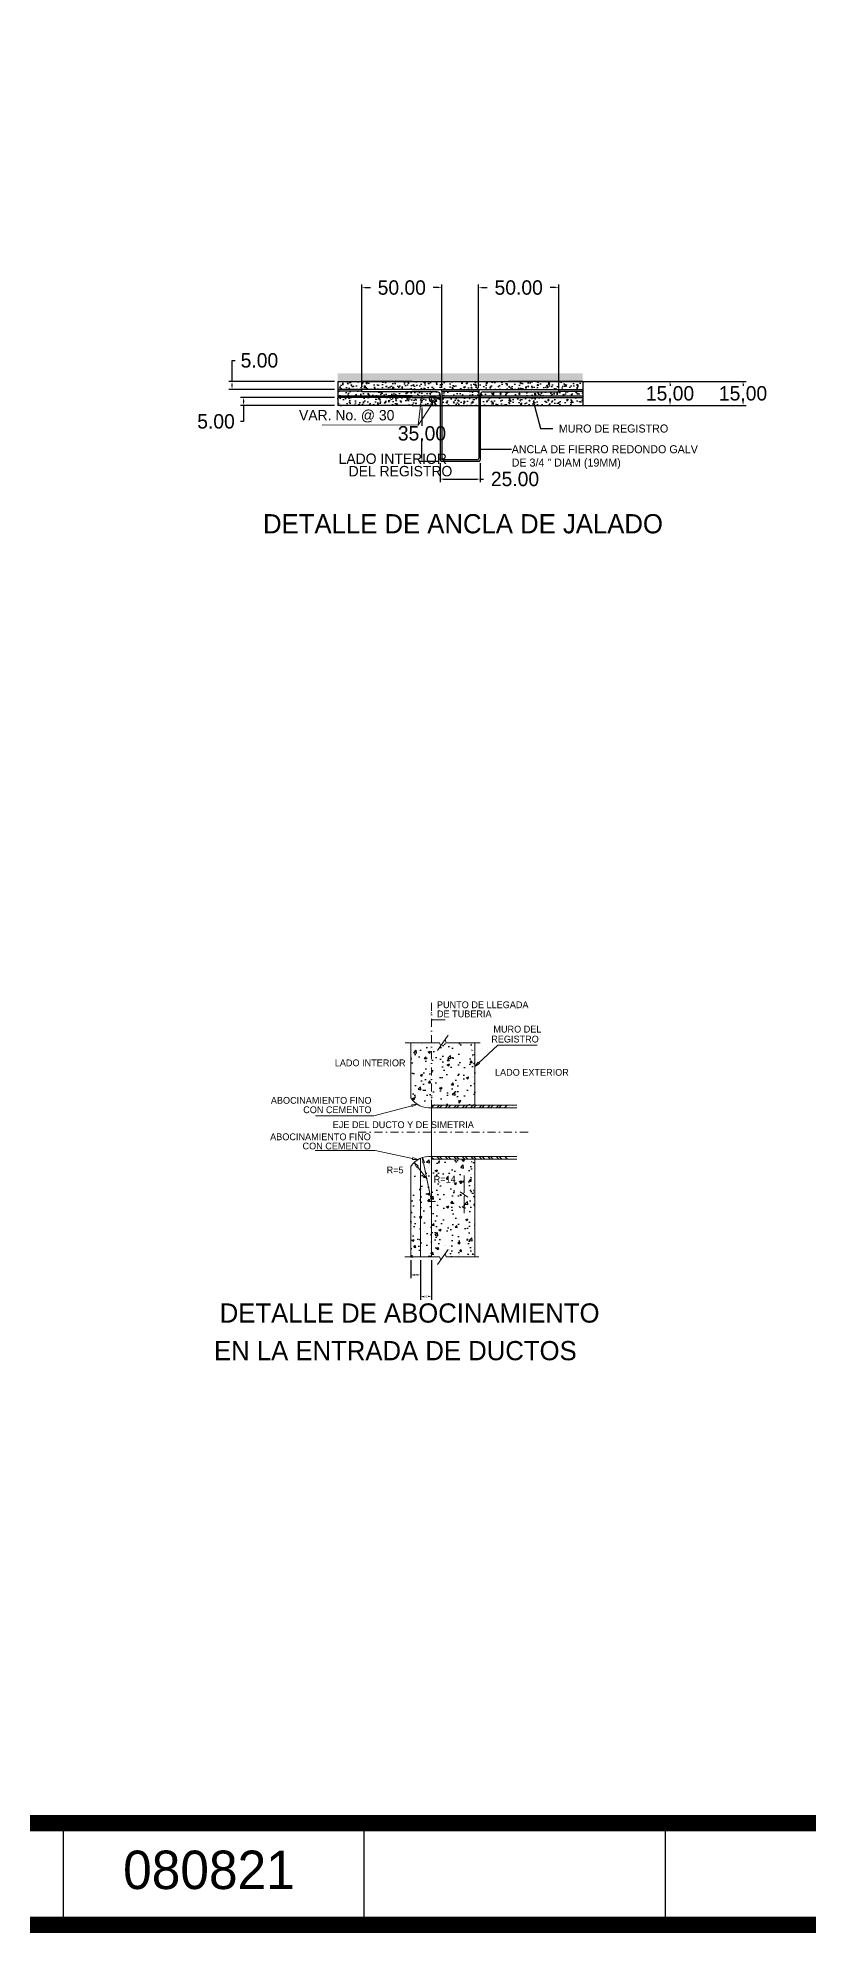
# Model space of a CAD drawing. Header units: centimetres. Extents: x 899 to 420531, y -5023 to 1299.
# Drawn here: x 16045 to 16526, y -2916 to -1732 of the extents above; entities that cross this region are included whole.
import ezdxf
from ezdxf.enums import TextEntityAlignment as Align

# ---------------------------------------------------------------- set-up
doc = ezdxf.new("R2010")
doc.units = ezdxf.units.CM
doc.header["$LTSCALE"] = 10
doc.header["$MEASUREMENT"] = 0
doc.linetypes.add('DASHDOT', pattern=[1, 0.5, -0.25, 0, -0.25])
doc.layers.get('0').update_dxf_attribs({"linetype": 'CONTINUOUS'})
doc.layers.get('DEFPOINTS').update_dxf_attribs({"color": 2, "linetype": 'CONTINUOUS'})
for name, color, linetype in [('CONCRETO', 7, 'CONTINUOUS'), ('COTAS', 250, 'CONTINUOUS'), ('Dimensiones', 7, 'CONTINUOUS'), ('EJES', 7, 'DASHDOT'), ('HATCH', 7, 'CONTINUOUS'), ('IND', 7, 'CONTINUOUS'), ('MARCO', 7, 'CONTINUOUS'), ('REGISTRO', 1, 'CONTINUOUS'), ('TEXTOS', 7, 'CONTINUOUS'), ('TUBO', 4, 'CONTINUOUS'), ('VARILLAS', 30, 'CONTINUOUS')]:
    doc.layers.add(name, color=color, linetype=linetype)
doc.styles.get("Standard").update_dxf_attribs({"font": ''})
doc.styles.get('Standard').set_extended_font_data('Zurich Ex BT')
doc.dimstyles.get("Standard").update_dxf_attribs({"dimtxt": 9, "dimasz": 2, "dimexe": 2, "dimexo": 2, "dimgap": 0.09, "dimtad": 0, "dimtih": 1, "dimtoh": 1, "dimzin": 0, "dimdsep": 46, "dimtxsty": 'Standard', "dimcen": 0.09, "dimadec": 0, "dimazin": 0, "dimtfac": 1, "dimtofl": 0, "dimtmove": 0, "dimatfit": 3, "dimfxl": 0, "dimtolj": 1, "dimtzin": 0, "dimarcsym": 0})

# ---------------------------------------------------------------- blocks, each defined once
blk = doc.blocks.new('_ClosedBlank')
at = {"color": 0, "linetype": 'ByBlock', "lineweight": -2}
for p, q in [((-1, 0.17), (0, 0)), ((-1, 0.17), (-1, -0.17)), ((0, 0), (-1, -0.17))]:
    blk.add_line(p, q, dxfattribs=at)
blk = doc.blocks.new('*D57')
at = {"layer": 'DEFPOINTS', "color": 0}
for p in [(16354, -1946.6), (16354, -1961.6), (16440, -1961.6)]:
    blk.add_point(p, dxfattribs=at)
at = {"layer": 'Dimensiones', "color": 0, "lineweight": -2}
for p, q in [((16356, -1946.6), (16442, -1946.6)), ((16440, -1948.6), (16440, -1949.4)), ((16356, -1961.6), (16442, -1961.6)), ((16440, -1959.6), (16440, -1958.8))]:
    blk.add_line(p, q, dxfattribs=at)
at = {"layer": 'Dimensiones', "color": 0}
for points in [[(16439.7, -1948.6), (16440.4, -1948.6), (16440, -1946.6)], [(16439.7, -1959.6), (16440.4, -1959.6), (16440, -1961.6)]]:
    blk.add_solid(points, dxfattribs=at)
at = {"layer": 'Dimensiones', "color": 0, "insert": (16440, -1954.1), "char_height": 9, "attachment_point": 5}
blk.add_mtext('\\A1;15.00', dxfattribs=at)
blk = doc.blocks.new('*D58')
at = {"layer": 'DEFPOINTS', "color": 0}
for p in [(16354, -1946.6), (16354, -1961.6), (16485.6, -1961.6)]:
    blk.add_point(p, dxfattribs=at)
at = {"layer": 'Dimensiones', "color": 0, "lineweight": -2}
for p, q in [((16356, -1946.6), (16487.6, -1946.6)), ((16485.6, -1948.6), (16485.6, -1949.4)), ((16356, -1961.6), (16487.6, -1961.6)), ((16485.6, -1959.6), (16485.6, -1958.8))]:
    blk.add_line(p, q, dxfattribs=at)
at = {"layer": 'Dimensiones', "color": 0}
for points in [[(16485.3, -1948.6), (16486, -1948.6), (16485.6, -1946.6)], [(16485.3, -1959.6), (16486, -1959.6), (16485.6, -1961.6)]]:
    blk.add_solid(points, dxfattribs=at)
at = {"layer": 'Dimensiones', "color": 0, "insert": (16485.6, -1954.1), "char_height": 9, "attachment_point": 5}
blk.add_mtext('\\A1;15.00', dxfattribs=at)
blk = doc.blocks.new('*D59')
at = {"layer": 'DEFPOINTS', "color": 0}
for p in [(16166.5, -1946.6), (16232.5, -1946.6), (16232.5, -1951.6)]:
    blk.add_point(p, dxfattribs=at)
at = {"layer": 'Dimensiones', "color": 0, "lineweight": -2}
for p, q in [((16166.5, -1946.6), (16166.5, -1933.5)), ((16166.5, -1933.5), (16168.5, -1933.5)), ((16230.5, -1946.6), (16164.5, -1946.6)), ((16230.5, -1951.6), (16164.5, -1951.6)), ((16166.5, -1949.6), (16166.5, -1948.6))]:
    blk.add_line(p, q, dxfattribs=at)
at = {"layer": 'Dimensiones', "color": 0}
for points in [[(16166.2, -1948.6), (16166.8, -1948.6), (16166.5, -1946.6)], [(16166.2, -1949.6), (16166.8, -1949.6), (16166.5, -1951.6)]]:
    blk.add_solid(points, dxfattribs=at)
at = {"layer": 'Dimensiones', "color": 0, "insert": (16183.6, -1933.5), "char_height": 9, "attachment_point": 5}
blk.add_mtext('\\A1;5.00', dxfattribs=at)
blk = doc.blocks.new('*D60')
at = {"layer": 'DEFPOINTS', "color": 0}
for p in [(16173.7, -1961.6), (16232.5, -1956.6), (16232.5, -1961.6)]:
    blk.add_point(p, dxfattribs=at)
at = {"layer": 'Dimensiones', "color": 0, "lineweight": -2}
for p, q in [((16230.5, -1956.6), (16171.7, -1956.6)), ((16230.5, -1961.6), (16171.7, -1961.6)), ((16173.7, -1958.6), (16173.7, -1959.6)), ((16173.7, -1961.6), (16173.7, -1971.6)), ((16173.7, -1971.6), (16171.7, -1971.6))]:
    blk.add_line(p, q, dxfattribs=at)
at = {"layer": 'Dimensiones', "color": 0}
for points in [[(16173.3, -1958.6), (16174, -1958.6), (16173.7, -1956.6)], [(16173.3, -1959.6), (16174, -1959.6), (16173.7, -1961.6)]]:
    blk.add_solid(points, dxfattribs=at)
at = {"layer": 'Dimensiones', "color": 0, "insert": (16156.5, -1971.6), "char_height": 9, "attachment_point": 5}
blk.add_mtext('\\A1;5.00', dxfattribs=at)
blk = doc.blocks.new('*D61')
at = {"layer": 'DEFPOINTS', "color": 0}
for p in [(16247.5, -1888), (16247.5, -1951.6), (16297.5, -1952.6)]:
    blk.add_point(p, dxfattribs=at)
at = {"layer": 'Dimensiones', "color": 0, "lineweight": -2}
for p, q in [((16247.5, -1949.6), (16247.5, -1886)), ((16249.5, -1888), (16252.9, -1888)), ((16295.5, -1888), (16292.2, -1888)), ((16297.5, -1950.6), (16297.5, -1886))]:
    blk.add_line(p, q, dxfattribs=at)
at = {"layer": 'Dimensiones', "color": 0}
for points in [[(16249.5, -1887.7), (16249.5, -1888.4), (16247.5, -1888)], [(16295.5, -1887.7), (16295.5, -1888.4), (16297.5, -1888)]]:
    blk.add_solid(points, dxfattribs=at)
at = {"layer": 'Dimensiones', "color": 0, "insert": (16272.5, -1888), "char_height": 9, "attachment_point": 5}
blk.add_mtext('\\A1;50.00', dxfattribs=at)
blk = doc.blocks.new('*D62')
at = {"layer": 'DEFPOINTS', "color": 0}
for p in [(16320.5, -1888), (16320.5, -1952.6), (16370.5, -1953.1)]:
    blk.add_point(p, dxfattribs=at)
at = {"layer": 'Dimensiones', "color": 0, "lineweight": -2}
for p, q in [((16320.5, -1950.6), (16320.5, -1886)), ((16322.5, -1888), (16325.9, -1888)), ((16368.5, -1888), (16365.2, -1888)), ((16370.5, -1951.1), (16370.5, -1886))]:
    blk.add_line(p, q, dxfattribs=at)
at = {"layer": 'Dimensiones', "color": 0}
for points in [[(16322.5, -1887.7), (16322.5, -1888.4), (16320.5, -1888)], [(16368.5, -1887.7), (16368.5, -1888.4), (16370.5, -1888)]]:
    blk.add_solid(points, dxfattribs=at)
at = {"layer": 'Dimensiones', "color": 0, "insert": (16345.5, -1888), "char_height": 9, "attachment_point": 5}
blk.add_mtext('\\A1;50.00', dxfattribs=at)
blk = doc.blocks.new('*D63')
at = {"layer": 'DEFPOINTS', "color": 0}
for p in [(16296.5, -1995.6), (16321.5, -1995.6), (16321.5, -2007.6)]:
    blk.add_point(p, dxfattribs=at)
at = {"layer": 'Dimensiones', "color": 0, "lineweight": -2}
for p, q in [((16296.5, -1997.6), (16296.5, -2009.6)), ((16321.5, -1997.6), (16321.5, -2009.6)), ((16298.5, -2007.6), (16319.5, -2007.6)), ((16321.5, -2007.6), (16323.5, -2007.6))]:
    blk.add_line(p, q, dxfattribs=at)
at = {"layer": 'Dimensiones', "color": 0}
for points in [[(16298.5, -2007.3), (16298.5, -2008), (16296.5, -2007.6)], [(16319.5, -2007.3), (16319.5, -2008), (16321.5, -2007.6)]]:
    blk.add_solid(points, dxfattribs=at)
at = {"layer": 'Dimensiones', "color": 0, "insert": (16343.2, -2007.6), "char_height": 9, "attachment_point": 5}
blk.add_mtext('\\A1;25.00', dxfattribs=at)
blk = doc.blocks.new('*D64')
at = {"layer": 'DEFPOINTS', "color": 0}
for p in [(16296.5, -1961.6), (16285.1, -1996.6), (16297.5, -1996.6)]:
    blk.add_point(p, dxfattribs=at)
at = {"layer": 'Dimensiones', "color": 0, "lineweight": -2}
for p, q in [((16294.5, -1961.6), (16283.1, -1961.6)), ((16285.1, -1963.6), (16285.1, -1974.4)), ((16285.1, -1994.6), (16285.1, -1983.8)), ((16295.5, -1996.6), (16283.1, -1996.6))]:
    blk.add_line(p, q, dxfattribs=at)
at = {"layer": 'Dimensiones', "color": 0}
for points in [[(16284.8, -1963.6), (16285.4, -1963.6), (16285.1, -1961.6)], [(16284.8, -1994.6), (16285.4, -1994.6), (16285.1, -1996.6)]]:
    blk.add_solid(points, dxfattribs=at)
at = {"layer": 'Dimensiones', "color": 0, "insert": (16285.1, -1979.1), "char_height": 9, "attachment_point": 5}
blk.add_mtext('\\A1;35.00', dxfattribs=at)
blk = doc.blocks.new('*D97')
at = {"layer": 'DEFPOINTS', "color": 0}
for p in [(16278.1, -2493.6), (16284.1, -2493.6), (16284.1, -2504.8)]:
    blk.add_point(p, dxfattribs=at)
at = {"layer": 'Dimensiones', "color": 0, "lineweight": -2}
for p, q in [((16278.1, -2495.6), (16278.1, -2506.8)), ((16284.1, -2495.6), (16284.1, -2506.8)), ((16280.1, -2504.8), (16280.6, -2504.8)), ((16282.1, -2504.8), (16281.6, -2504.8))]:
    blk.add_line(p, q, dxfattribs=at)
at = {"layer": 'Dimensiones', "color": 0}
for points in [[(16280.1, -2504.5), (16280.1, -2505.2), (16278.1, -2504.8)], [(16282.1, -2504.5), (16282.1, -2505.2), (16284.1, -2504.8)]]:
    blk.add_solid(points, dxfattribs=at)
at = {"layer": 'Dimensiones', "color": 0, "insert": (16281.1, -2504.8), "char_height": 1, "attachment_point": 5}
blk.add_mtext('\\A1;3', dxfattribs=at)
blk = doc.blocks.new('*D98')
at = {"layer": 'DEFPOINTS', "color": 0}
for p in [(16284.1, -2493.6), (16291.1, -2493.6), (16284.1, -2518.3)]:
    blk.add_point(p, dxfattribs=at)
at = {"layer": 'Dimensiones', "color": 0, "lineweight": -2}
for p, q in [((16284.1, -2495.6), (16284.1, -2520.3)), ((16291.1, -2495.6), (16291.1, -2520.3)), ((16286.1, -2518.3), (16286.4, -2518.3)), ((16289.1, -2518.3), (16288.9, -2518.3))]:
    blk.add_line(p, q, dxfattribs=at)
at = {"layer": 'Dimensiones', "color": 0}
for points in [[(16286.1, -2517.9), (16286.1, -2518.6), (16284.1, -2518.3)], [(16289.1, -2517.9), (16289.1, -2518.6), (16291.1, -2518.3)]]:
    blk.add_solid(points, dxfattribs=at)
at = {"layer": 'Dimensiones', "color": 0, "insert": (16287.6, -2518.3), "char_height": 1, "attachment_point": 5}
blk.add_mtext('\\A1;3.5', dxfattribs=at)
blk = doc.blocks.new('Marco-Reg')
at = {"layer": 'MARCO', "linetype": 'Continuous'}
for p, q in [((16061, -2847.4), (16061, -2910.9)), ((16248.9, -2847.4), (16248.9, -2910.9)), ((16436.9, -2847.4), (16436.9, -2910.9))]:
    blk.add_line(p, q, dxfattribs=at)
at = {"layer": 'MARCO', "linetype": 'Continuous', "const_width": 10.2}
blk.add_lwpolyline([(19056, -2910.9), (19056, -368.5), (15126.9, -368.5), (15126.9, -2910.9)], close=True, dxfattribs=at)
blk.add_lwpolyline([(18135, -2847.4), (15126.9, -2847.4)], dxfattribs=at)

msp = doc.modelspace()

# ---------------------------------------------------------------- hatches: boundary and pattern name
at = {"layer": 'CONCRETO'}
h = msp.add_hatch(dxfattribs=at)
h.set_pattern_fill('EARTH', color=256, scale=5, angle=45, style=0)
h.set_pattern_definition([(45, (10401.6573, -667.6755), (1e-16, 1.76776695), [1.25, -1.25]), (45, (10401.3258, -667.344), (1e-16, 1.76776695), [1.25, -1.25]), (45, (10400.9943, -667.0125), (1e-16, 1.76776695), [1.25, -1.25]), (135, (10400.9943, -666.7916), (-1.76776695, 2e-16), [1.25, -1.25]), (135, (10401.3258, -666.4601), (-1.76776695, 2e-16), [1.25, -1.25]), (135, (10401.6573, -666.1287), (-1.76776695, 2e-16), [1.25, -1.25])])
h.paths.add_polyline_path([(16385.542, -1941.605), (16339.042, -1941.605), (16321.542, -1941.605), (16296.542, -1941.605), (16279.042, -1941.605), (16232.542, -1941.605), (16232.542, -1946.605), (16279.042, -1946.605), (16296.542, -1946.605), (16321.542, -1946.605), (16339.042, -1946.605), (16385.542, -1946.605)])
h = msp.add_hatch(dxfattribs=at)
h.set_pattern_fill('AR-CONC', color=256, scale=2, style=0)
h.set_pattern_definition([(50, (10104.45, -3516.174), (14.345204, -1.255043), [1.5, -16.5]), (355, (10104.45, -3516.174), (-2.775027, 15.043843), [1.2, -13.2]), (100.4514, (10105.646, -3516.279), (11.570188, 13.78879), [1.274804, -14.022842]), (46.1842, (10104.45, -3512.174), (21.34482, -3.31038), [2.25, -24.75]), (96.6356, (10106.229, -3512.45), (18.693254, 19.48236), [1.912206, -21.03426]), (351.1842, (10104.45, -3512.174), (18.69324, 19.48237), [1.8, -19.8]), (21, (10106.45, -3513.174), (11.93814, -8.052378), [1.5, -16.5]), (326, (10106.45, -3513.174), (4.866307, 14.503), [1.2, -13.2]), (71.4514, (10107.445, -3513.845), (16.804453, 6.45061), [1.274804, -14.022842]), (37.5, (10104.45, -3516.174), (0.243197, 6.657877), [0, -13.04, 0, -13.4, 0, -13.25]), (7.5, (10104.45, -3516.174), (5.261391, 7.888234), [0, -7.64, 0, -12.74, 0, -5.05]), (327.5, (10099.99, -3516.174), (10.6764487, -0.4510974), [0, -5, 0, -15.6, 0, -20.7]), (317.5, (10097.99, -3516.174), (11.663723, 2.0021), [0, -6.5, 0, -10.36, 0, -14.7])])
h.paths.add_polyline_path([(16318.14, -2432.493), (16291.14, -2432.493), (16291.14, -2493.609), (16296.089, -2493.609), (16296.83, -2495.443), (16299.611, -2491.551), (16300.32, -2493.609), (16318.14, -2493.609), (16318.14, -2473.996), (16317.778, -2473.752), (16318.14, -2473.613)])
h.paths.add_polyline_path([(16309.865, -2445.986), (16309.984, -2447.007), (16309.028, -2446.859)], flags=0)
h.paths.add_polyline_path([(16315.313, -2444.269), (16315.955, -2444.325), (16315.831, -2443.651)], flags=16)
h.paths.add_polyline_path([(16317.069, -2491.45), (16317.193, -2492.124), (16316.551, -2492.067)], flags=16)
h.paths.add_polyline_path([(16291.14, -2458.885), (16288.265, -2444.946), (16284.14, -2439.655), (16284.14, -2493.609), (16291.14, -2493.609), (16291.14, -2484.438), (16290.705, -2484.144), (16291.14, -2483.977), (16291.14, -2480.142), (16290.375, -2480.023), (16291.14, -2479.226)])
h.paths.add_polyline_path([(16278.14, -2488.569), (16278.55, -2488.08), (16278.675, -2488.754), (16278.14, -2488.707), (16278.14, -2493.609), (16279.487, -2493.609), (16284.14, -2493.609), (16284.14, -2439.655), (16282.296, -2437.289), (16281.849, -2437.638), (16280.205, -2434.607, 0.06111776), (16278.14, -2437.167), (16278.14, -2465.326), (16278.325, -2465.133), (16278.444, -2466.154), (16278.14, -2466.107)])
h.paths.add_polyline_path([(16280.205, -2434.607), (16282.743, -2436.941), (16282.296, -2437.289), (16284.14, -2439.655), (16284.14, -2431.953, 0.08856748)])
h.paths.add_polyline_path([(16291.14, -2432.493), (16291.14, -2430.885, 0.10650143), (16285.48, -2431.443), (16286.722, -2434.659), (16286.167, -2434.774), (16291.14, -2458.885)])
h.paths.add_polyline_path([(16291.14, -2359.778), (16278.14, -2359.778), (16278.14, -2369.257), (16278.396, -2368.99), (16278.515, -2370.011), (16278.14, -2369.953), (16278.14, -2394.122, 0.28974351), (16291.14, -2400.405), (16291.14, -2394.463), (16290.964, -2394.448), (16291.14, -2394.237)])
h.paths.add_polyline_path([(16291.14, -2398.796), (16318.14, -2398.796), (16318.14, -2359.778), (16300.32, -2359.778), (16299.611, -2357.72), (16296.83, -2361.612), (16296.089, -2359.778), (16291.14, -2359.778)])
h.paths.add_polyline_path([(16317.826, -2372.29), (16317.95, -2372.963), (16317.308, -2372.907)], flags=16)
h.paths.add_polyline_path([(16291.369, -2448.207), (16311.621, -2448.207), (16311.621, -2441.831), (16291.369, -2441.831)], flags=24)
at = {"layer": 'TEXTOS'}
h = msp.add_hatch(dxfattribs=at)
h.set_pattern_fill('AR-CONC', color=256, angle=45, style=0)
h.set_pattern_definition([(95, (10401.657, -667.6755), (5.51552, 4.628071), [0.75, -8.25]), (40, (10401.657, -667.6755), (-6.299922, 4.3376815), [0.6, -6.6]), (145.4514, (10402.117, -667.29), (-0.784395, 8.965753), [0.637402, -7.011421]), (91.1842, (10400.243, -666.261), (8.71693, 6.376138), [1.125, -12.375]), (141.6356, (10400.969, -665.73), (-0.27899, 13.497117), [0.956103, -10.51713]), (36.1842, (10400.243, -666.261), (-0.279, 13.497117), [0.9, -9.9]), (66, (10401.3037, -665.9077), (7.067716, 1.373825), [0.75, -8.25]), (11, (10401.304, -665.908), (-3.407086, 6.848084), [0.6, -6.6]), (116.4514, (10401.893, -665.793), (3.660636, 8.221906), [0.637402, -7.011421]), (82.5, (10401.6573, -667.6755), (-2.2679319, 2.4398982), [0, -6.52, 0, -6.7, 0, -6.625]), (52.5, (10401.6573, -667.6755), (-0.9287294, 4.6490945), [0, -3.82, 0, -6.37, 0, -2.525]), (12.5, (10400.0804, -669.2523), (3.9341817, 3.6152076), [0, -2.5, 0, -7.8, 0, -10.35]), (2.5, (10399.3733, -669.9594), (3.4159, 4.831598), [0, -3.25, 0, -5.18, 0, -7.35])])
h.paths.add_polyline_path([(16385.542, -1946.605), (16339.042, -1946.605), (16321.542, -1946.605), (16296.542, -1946.605), (16279.042, -1946.605), (16232.542, -1946.605), (16232.542, -1951.605), (16279.042, -1951.605), (16296.542, -1951.605), (16321.542, -1951.605), (16339.042, -1951.605), (16370.542, -1951.605), (16385.542, -1951.605)])
h.paths.add_polyline_path([(16294.542, -1953.105), (16247.542, -1953.105), (16247.542, -1952.605), (16232.542, -1952.605), (16232.542, -1955.605), (16279.042, -1955.605), (16296.542, -1955.605), (16296.542, -1955.105, 0.41421356)])
h.paths.add_polyline_path([(16320.542, -1952.605), (16297.542, -1952.605), (16297.542, -1955.605), (16320.542, -1955.605)])
h.paths.add_polyline_path([(16385.542, -1952.605), (16370.542, -1952.605), (16370.542, -1953.105), (16323.542, -1953.105, 0.41421356), (16321.542, -1955.105), (16321.542, -1955.605), (16339.042, -1955.605), (16385.542, -1955.605)])
h.paths.add_polyline_path([(16284.544, -1958.395), (16284.075, -1958.258), (16284.872, -1956.605), (16279.042, -1956.605), (16266.993, -1956.605, -0.05802881), (16267.02, -1956.841, -1), (16264.965, -1956.841, -0.05802881), (16264.993, -1956.605), (16232.542, -1956.605), (16232.542, -1961.605), (16279.042, -1961.605), (16284.185, -1961.605)])
h.paths.add_polyline_path([(16291.698, -1958.743, -0.3693567), (16290.83, -1957.727, -1), (16292.885, -1957.727, -0.39866221), (16291.912, -1958.754), (16291.636, -1961.073), (16291.171, -1960.937), (16290.744, -1961.605), (16296.542, -1961.605), (16296.542, -1956.605), (16285.234, -1956.605), (16285.005, -1958.529), (16284.544, -1958.395), (16284.185, -1961.605), (16290.744, -1961.605), (16291.171, -1960.937), (16290.706, -1960.802)])
h.paths.add_polyline_path([(16320.542, -1956.605), (16297.542, -1956.605), (16297.542, -1961.605), (16320.542, -1961.605)])
h.paths.add_polyline_path([(16385.542, -1956.605), (16339.042, -1956.605), (16321.542, -1956.605), (16321.542, -1961.605), (16339.042, -1961.605), (16385.542, -1961.605)])
edge = h.paths.add_edge_path()
edge.add_line((16232.542, -1941.605), (16232.542, -1961.605))
at = {"layer": 'VARILLAS'}
h = msp.add_hatch(dxfattribs=at)
h.set_pattern_fill('AR-CONC', color=256, scale=60, style=0)
h.set_pattern_definition([(50, (10104.45, -3516.17), (430.356, -37.651), [45, -495]), (355, (10104.45, -3516.17), (-83.25, 451.315), [36, -396]), (100.4514, (10140.3, -3519.3), (347.106, 413.664), [38.244, -420.685]), (46.184, (10104.45, -3396.2), (640.345, -99.31), [67.5, -742.5]), (96.636, (10157.8, -3404.45), (560.8, 584.47), [57.366, -631.03]), (351.184, (10104.45, -3396.2), (560.8, 584.47), [54, -594]), (21, (10164.45, -3426.17), (358.144, -241.571), [45, -495]), (326, (10164.45, -3426.17), (145.99, 435.09), [36, -396]), (71.4514, (10194.3, -3446.3), (504.134, 193.518), [38.244, -420.685]), (37.5, (10104.45, -3516.17), (7.296, 199.7363), [0, -391.2, 0, -402, 0, -397.5]), (7.5, (10104.45, -3516.17), (157.842, 236.647), [0, -229.2, 0, -382.2, 0, -151.5]), (327.5, (9970.65, -3516.17), (320.2935, -13.533), [0, -150, 0, -468, 0, -621]), (317.5, (9910.65, -3516.17), (349.912, 60.063), [0, -195, 0, -310.8, 0, -441])])
edge = h.paths.add_edge_path()
edge.add_line((16278.14, -2493.609), (16278.14, -2437.167))
edge.add_line((16290.705, -2484.144), (16291.14, -2484.438))
edge.add_line((16291.14, -2484.438), (16291.239, -2484.504))
edge.add_line((16278.14, -2475.669), (16278.417, -2475.856))
edge.add_line((16290.705, -2484.144), (16291.14, -2483.977))
edge.add_line((16290.375, -2480.023), (16291.14, -2480.142))
edge.add_line((16290.375, -2480.023), (16291.14, -2479.226))
edge.add_line((16291.14, -2479.226), (16291.212, -2479.152))
edge.add_line((16318.14, -2493.609), (16318.14, -2432.493))
edge.add_line((16291.14, -2493.609), (16291.14, -2432.493))
edge.add_line((16284.14, -2493.609), (16284.14, -2431.953))
edge.add_line((16300.32, -2493.609), (16320.634, -2493.609))
edge.add_line((16294.756, -2498.346), (16301.525, -2488.872))
edge.add_line((16274.5, -2493.609), (16296.089, -2493.609))
edge.add_line((16296.089, -2493.609), (16296.83, -2495.443))
edge.add_line((16299.611, -2491.551), (16300.32, -2493.609))
edge.add_arc((16289.606, -2444.301), 13.504, 83.477007, 148.111417)
edge.add_line((16296.142, -2432.841), (16296.475, -2432.493))
edge.add_line((16344.446, -2432.493), (16291.14, -2432.493))
edge.add_line((16291.14, -2432.493), (16291.14, -2430.885))
edge.add_line((16278.14, -2359.778), (16278.14, -2394.122))
edge.add_arc((16289.606, -2386.988), 13.504, 211.888583, 276.522993)
edge.add_line((16318.14, -2398.796), (16318.14, -2359.778))
edge.add_line((16300.32, -2359.778), (16321.409, -2359.778))
edge.add_line((16294.756, -2364.515), (16301.525, -2355.041))
edge.add_line((16299.611, -2357.72), (16300.32, -2359.778))
edge.add_line((16296.089, -2359.778), (16296.83, -2361.612))
edge.add_line((16274.634, -2359.778), (16296.089, -2359.778))
edge.add_line((16344.446, -2398.796), (16291.14, -2398.796))
edge.add_line((16291.14, -2400.405), (16291.14, -2333.916))

# ---------------------------------------------------------------- linework, layer by layer
at = {"layer": 'COTAS', "lineweight": 5}
for points in [[(16284.546, -1958.382), (16282.797, -1974.017), (16222.87, -1973.826)], [(16291.171, -1960.937), (16282.797, -1974.017)]]:
    msp.add_lwpolyline(points, dxfattribs=at)
at = {"layer": 'DEFPOINTS', "lineweight": 5}
for p in [(16278.14, -2490.817), (16278.14, -2493.609), (16284.14, -2490.817), (16284.14, -2492.401), (16291.14, -2492.401), (16291.14, -2492.401), (16318.14, -2493.609)]:
    msp.add_point(p, dxfattribs=at)
at = {"layer": 'EJES', "lineweight": 5}
for p, q in [((16291.14, -2400.405), (16291.14, -2333.916)), ((16245.323, -2415.645), (16353.341, -2415.645))]:
    msp.add_line(p, q, dxfattribs=at)
at = {"layer": 'HATCH', "lineweight": 5}
for p, q in [((16278.161, -2364.392), (16278.161, -2364.392)), ((16279.642, -2364.802), (16279.642, -2364.802)), ((16279.773, -2361.227), (16279.773, -2361.227)), ((16280.679, -2361.383), (16280.679, -2361.383)), ((16284.746, -2360.847), (16284.746, -2360.847)), ((16285.287, -2360.47), (16285.287, -2360.47)), ((16290.451, -2366.934), (16290.451, -2366.934)), ((16290.582, -2363.358), (16290.582, -2363.358)), ((16290.688, -2362.241), (16290.688, -2362.241)), ((16290.712, -2359.783), (16290.712, -2359.783)), ((16291.393, -2363.837), (16291.393, -2363.837)), ((16291.529, -2359.954), (16291.529, -2359.954)), ((16294.226, -2363.562), (16294.226, -2363.562)), ((16295.46, -2363.301), (16295.46, -2363.301)), ((16296.16, -2362.553), (16296.16, -2362.553)), ((16296.952, -2361.166), (16296.952, -2361.166)), ((16299.061, -2361.178), (16299.897, -2360.306)), ((16303.216, -2360.091), (16303.216, -2360.091)), ((16304.361, -2359.787), (16304.361, -2359.787)), ((16310.095, -2360.029), (16310.095, -2360.029)), ((16312.678, -2360.304), (16312.678, -2360.304)), ((16315.783, -2360.626), (16315.783, -2360.626)), ((16315.828, -2360.272), (16315.828, -2360.272)), ((16316.46, -2364.884), (16316.336, -2364.211)), ((16317.16, -2364.531), (16317.16, -2364.531)), ((16317.873, -2366.707), (16317.873, -2366.707)), ((16317.931, -2366.698), (16317.931, -2366.698)), ((16318.062, -2363.123), (16318.062, -2363.123)), ((16278.14, -2369.257), (16278.396, -2368.991)), ((16278.14, -2369.953), (16278.515, -2370.011)), ((16278.515, -2370.01), (16278.396, -2368.99)), ((16278.531, -2374.025), (16278.531, -2374.025)), ((16289.998, -2374.509), (16289.998, -2374.509)), ((16290.059, -2377.66), (16290.059, -2377.66)), ((16290.19, -2374.084), (16290.19, -2374.084)), ((16290.245, -2368.65), (16290.245, -2368.65)), ((16290.32, -2370.509), (16290.32, -2370.509)), ((16290.657, -2375.842), (16290.657, -2375.842)), ((16290.942, -2379.353), (16290.942, -2379.353)), ((16292.135, -2369.05), (16292.135, -2369.05)), ((16316.888, -2368.208), (16316.888, -2368.208)), ((16317.308, -2372.907), (16317.826, -2372.29)), ((16317.308, -2372.907), (16317.95, -2372.963)), ((16317.333, -2371.462), (16317.333, -2371.462)), ((16317.539, -2377.425), (16317.539, -2377.425)), ((16317.67, -2373.849), (16317.67, -2373.849)), ((16317.801, -2370.274), (16317.801, -2370.274)), ((16317.95, -2372.963), (16317.826, -2372.29)), ((16317.884, -2379.67), (16317.884, -2379.67)), ((16318.021, -2375.788), (16318.021, -2375.788)), ((16278.508, -2388.718), (16278.508, -2388.718)), ((16289.411, -2391.188), (16289.411, -2391.188)), ((16289.667, -2388.386), (16289.667, -2388.386)), ((16290.171, -2381.44), (16290.171, -2381.44)), ((16290.213, -2382.25), (16290.213, -2382.25)), ((16290.625, -2389.442), (16290.625, -2389.442)), ((16290.805, -2383.235), (16290.805, -2383.235)), ((16291.503, -2385.699), (16291.503, -2385.699)), ((16316.574, -2381.209), (16316.574, -2381.209)), ((16317.409, -2381), (16317.409, -2381)), ((16317.841, -2380.308), (16317.841, -2380.308)), ((16278.597, -2393.405), (16278.597, -2393.405)), ((16281.541, -2396.405), (16281.541, -2396.405)), ((16286.492, -2399.284), (16286.492, -2399.284)), ((16289.276, -2399.112), (16289.276, -2399.112)), ((16289.537, -2391.961), (16289.537, -2391.961)), ((16290.182, -2395.851), (16290.182, -2395.851)), ((16290.964, -2394.448), (16291.14, -2394.237)), ((16290.964, -2394.448), (16291.14, -2394.463)), ((16291.14, -2394.237), (16291.482, -2393.831)), ((16292.755, -2398.209), (16292.755, -2398.209)), ((16293.043, -2398.397), (16293.043, -2398.397)), ((16294.854, -2398.307), (16294.854, -2398.307)), ((16315.648, -2398.742), (16315.648, -2398.742)), ((16317.81, -2393.908), (16317.81, -2393.908)), ((16318.079, -2392.399), (16318.079, -2392.399)), ((16278.327, -2438.975), (16278.327, -2438.975)), ((16280.496, -2436.663), (16280.496, -2436.663)), ((16281.153, -2434.739), (16281.153, -2434.739)), ((16282.395, -2438.44), (16282.395, -2438.44)), ((16282.545, -2435.554), (16282.545, -2435.554)), ((16283.823, -2437.727), (16283.823, -2437.727)), ((16283.965, -2435.463), (16283.965, -2435.463)), ((16285.221, -2434.204), (16285.221, -2434.204)), ((16286.23, -2436.906), (16286.23, -2436.906)), ((16287.839, -2438.442), (16287.839, -2438.442)), ((16287.97, -2434.866), (16287.97, -2434.866)), ((16288.1, -2431.291), (16288.1, -2431.291)), ((16289.178, -2437.547), (16289.178, -2437.547)), ((16289.698, -2435.705), (16289.698, -2435.705)), ((16290.087, -2436.652), (16290.087, -2436.652)), ((16291.14, -2433.657), (16291.229, -2433.551)), ((16296.142, -2432.841), (16296.475, -2432.493)), ((16304.488, -2432.617), (16304.488, -2432.617)), ((16308.878, -2433.426), (16308.878, -2433.426)), ((16315.944, -2434.309), (16316.162, -2433.66)), ((16316.121, -2437.864), (16316.121, -2437.864)), ((16316.257, -2433.982), (16316.257, -2433.982)), ((16317.715, -2434.709), (16317.715, -2434.709)), ((16282.414, -2439.129), (16282.414, -2439.129)), ((16283.391, -2449.901), (16283.391, -2449.901)), ((16283.527, -2446.019), (16283.527, -2446.019)), ((16284.235, -2444.919), (16284.235, -2444.919)), ((16285.47, -2446.653), (16285.47, -2446.653)), ((16286.216, -2445.665), (16286.216, -2445.665)), ((16286.353, -2441.783), (16286.353, -2441.783)), ((16286.397, -2440.085), (16286.397, -2440.085)), ((16287.562, -2441.165), (16287.562, -2441.165)), ((16287.578, -2445.592), (16287.578, -2445.592)), ((16287.708, -2442.017), (16287.708, -2442.017)), ((16289.041, -2441.429), (16289.041, -2441.429)), ((16290.055, -2450.252), (16290.055, -2450.252)), ((16290.284, -2445.13), (16290.284, -2445.13)), ((16290.498, -2443.844), (16290.498, -2443.844)), ((16291.204, -2446.895), (16291.204, -2446.895)), ((16296.937, -2447.137), (16296.937, -2447.137)), ((16298.54, -2447.606), (16298.54, -2447.606)), ((16299.029, -2441.649), (16299.029, -2441.649)), ((16300.998, -2447.583), (16300.998, -2447.583)), ((16302.67, -2447.38), (16302.67, -2447.38)), ((16303.026, -2441.694), (16303.026, -2441.694)), ((16303.965, -2446.919), (16303.965, -2446.919)), ((16307.781, -2446.69), (16307.781, -2446.69)), ((16308.404, -2447.622), (16308.404, -2447.622)), ((16308.846, -2447.027), (16308.846, -2447.027)), ((16309.028, -2446.859), (16309.865, -2445.987)), ((16309.028, -2446.859), (16309.983, -2447.007)), ((16309.544, -2446.113), (16309.544, -2446.113)), ((16309.984, -2447.006), (16309.865, -2445.986)), ((16310.47, -2446.336), (16310.47, -2446.336)), ((16310.606, -2442.454), (16310.606, -2442.454)), ((16314.137, -2447.864), (16314.137, -2447.864)), ((16314.537, -2445.801), (16314.537, -2445.801)), ((16315.058, -2445.357), (16315.058, -2445.357)), ((16315.11, -2445.952), (16315.11, -2445.952)), ((16315.189, -2441.782), (16315.189, -2441.782)), ((16315.313, -2444.269), (16315.831, -2443.651)), ((16315.313, -2444.269), (16315.955, -2444.325)), ((16315.955, -2444.324), (16315.831, -2443.651)), ((16316.229, -2442.376), (16316.229, -2442.376)), ((16317.363, -2441.565), (16317.363, -2441.565)), ((16317.683, -2448.31), (16317.683, -2448.31)), ((16283.333, -2452.112), (16283.333, -2452.112)), ((16283.791, -2451.327), (16283.791, -2451.327)), ((16284.203, -2458.52), (16284.203, -2458.52)), ((16284.633, -2453.602), (16284.633, -2453.602)), ((16288.59, -2456.945), (16288.59, -2456.945)), ((16289.067, -2452.354), (16289.067, -2452.354)), ((16289.24, -2459.285), (16289.24, -2459.285)), ((16290.467, -2457.444), (16290.467, -2457.444)), ((16291.279, -2456.591), (16291.279, -2456.591)), ((16291.416, -2452.709), (16291.416, -2452.709)), ((16292.503, -2462.664), (16292.503, -2462.664)), ((16292.521, -2460.292), (16292.521, -2460.292)), ((16292.634, -2459.089), (16292.634, -2459.089)), ((16292.709, -2458.085), (16292.709, -2458.085)), ((16294.973, -2459.528), (16294.973, -2459.528)), ((16317.128, -2454.21), (16317.346, -2453.561)), ((16317.445, -2452.403), (16317.321, -2451.73)), ((16317.651, -2461.91), (16317.651, -2461.91)), ((16317.734, -2453.566), (16317.734, -2453.566)), ((16317.907, -2460.497), (16317.907, -2460.497)), ((16278.14, -2465.326), (16278.325, -2465.134)), ((16278.14, -2466.107), (16278.444, -2466.154)), ((16278.444, -2466.153), (16278.325, -2465.133)), ((16284.045, -2473), (16284.045, -2473)), ((16284.172, -2472.12), (16284.172, -2472.12)), ((16290.572, -2463.544), (16290.572, -2463.544)), ((16290.745, -2470.475), (16290.745, -2470.475)), ((16290.828, -2472.107), (16290.828, -2472.107)), ((16291.101, -2473.943), (16290.977, -2473.27)), ((16317.148, -2470.244), (16317.148, -2470.244)), ((16317.778, -2473.752), (16318.14, -2473.613)), ((16317.778, -2473.752), (16318.14, -2473.996)), ((16317.907, -2468.542), (16317.907, -2468.542)), ((16278.14, -2475.669), (16278.417, -2475.856)), ((16278.394, -2481.472), (16278.394, -2481.472)), ((16278.519, -2479.738), (16278.519, -2479.738)), ((16284.14, -2485.72), (16284.14, -2485.72)), ((16284.252, -2479.98), (16284.252, -2479.98)), ((16286.402, -2477.771), (16286.402, -2477.771)), ((16290.375, -2480.023), (16291.14, -2479.226)), ((16290.375, -2480.023), (16291.14, -2480.142)), ((16290.403, -2484.645), (16290.403, -2484.645)), ((16290.691, -2475.989), (16290.691, -2475.989)), ((16290.705, -2484.144), (16291.14, -2483.977)), ((16290.705, -2484.144), (16291.14, -2484.438)), ((16291.14, -2479.226), (16291.212, -2479.152)), ((16291.14, -2484.438), (16291.239, -2484.504)), ((16299.316, -2486.167), (16299.316, -2486.167)), ((16299.822, -2486.379), (16299.822, -2486.379)), ((16302.529, -2486.248), (16302.529, -2486.248)), ((16317.62, -2475.511), (16317.62, -2475.511)), ((16278.14, -2488.569), (16278.55, -2488.08)), ((16278.14, -2488.707), (16278.674, -2488.754)), ((16278.675, -2488.753), (16278.55, -2488.08)), ((16290.24, -2491.505), (16290.24, -2491.505)), ((16292.534, -2493.412), (16292.534, -2493.412)), ((16296.842, -2494.087), (16296.842, -2494.087)), ((16298.797, -2492.337), (16298.797, -2492.337)), ((16302.267, -2493.399), (16302.267, -2493.399)), ((16302.398, -2489.824), (16302.398, -2489.824)), ((16302.487, -2488.903), (16302.487, -2488.903)), ((16303.643, -2493.605), (16303.643, -2493.605)), ((16307.711, -2493.069), (16307.711, -2493.069)), ((16307.846, -2492.594), (16307.846, -2492.594)), ((16308.691, -2492.139), (16308.691, -2492.139)), ((16310.956, -2493.582), (16310.956, -2493.582)), ((16313.36, -2491.837), (16313.36, -2491.837)), ((16314.424, -2492.382), (16314.424, -2492.382)), ((16314.494, -2492.176), (16314.494, -2492.176)), ((16316.516, -2486.893), (16316.516, -2486.893)), ((16316.551, -2492.067), (16317.068, -2491.45)), ((16316.551, -2492.067), (16317.192, -2492.124)), ((16317.193, -2492.123), (16317.069, -2491.45)), ((16317.183, -2491.822), (16317.183, -2491.822)), ((16317.319, -2487.94), (16317.319, -2487.94)), ((16317.588, -2489.111), (16317.588, -2489.111))]:
    msp.add_line(p, q, dxfattribs=at)
at = {"layer": 'IND', "lineweight": 5}
msp.add_line((16291.14, -2430.885), (16291.14, -2400.405), dxfattribs=at)
for points in [[(16320.644, -2372.268), (16332.581, -2361.291), (16357.026, -2361.291)], [(16278.845, -2399.12), (16255.143, -2405.534), (16218.647, -2405.534)], [(16279.288, -2432.048), (16255.98, -2427.147), (16218.382, -2427.147)]]:
    msp.add_lwpolyline(points, dxfattribs=at)
at = {"layer": 'REGISTRO'}
for p, q in [((16232.542, -1946.605), (16279.042, -1946.605)), ((16232.542, -1946.605), (16232.542, -1961.605)), ((16279.042, -1951.605), (16232.542, -1951.605)), ((16247.542, -1952.605), (16232.542, -1952.605)), ((16294.542, -1953.105), (16247.542, -1953.105)), ((16279.042, -1951.605), (16296.542, -1951.605)), ((16296.542, -1951.605), (16321.542, -1951.605)), ((16297.542, -1952.605), (16297.542, -1994.605)), ((16297.542, -1952.605), (16320.542, -1952.605)), ((16320.542, -1952.605), (16320.542, -1994.605)), ((16321.542, -1951.605), (16339.042, -1951.605)), ((16323.542, -1953.105), (16370.542, -1953.105)), ((16339.042, -1951.605), (16370.542, -1951.605)), ((16370.542, -1953.105), (16370.542, -1951.605)), ((16370.542, -1951.605), (16385.542, -1951.605)), ((16370.542, -1952.605), (16385.542, -1952.605)), ((16385.542, -1946.605), (16385.542, -1961.605)), ((16232.542, -1955.605), (16279.042, -1955.605)), ((16279.042, -1956.605), (16232.542, -1956.605)), ((16279.042, -1961.605), (16232.542, -1961.605)), ((16279.042, -1955.605), (16296.542, -1955.605)), ((16279.042, -1956.605), (16296.542, -1956.605)), ((16279.042, -1961.605), (16296.542, -1961.605)), ((16296.542, -1955.105), (16296.542, -1995.605)), ((16296.542, -1961.605), (16321.542, -1961.605)), ((16297.542, -1955.605), (16320.542, -1955.605)), ((16297.542, -1956.605), (16320.542, -1956.605)), ((16321.542, -1955.105), (16321.542, -1995.605)), ((16321.542, -1955.605), (16339.042, -1955.605)), ((16321.542, -1956.605), (16339.042, -1956.605)), ((16321.542, -1961.605), (16339.042, -1961.605)), ((16339.042, -1955.605), (16385.542, -1955.605)), ((16339.042, -1956.605), (16385.542, -1956.605)), ((16339.042, -1961.605), (16385.542, -1961.605)), ((16320.542, -1996.605), (16297.542, -1996.605)), ((16319.542, -1995.605), (16298.542, -1995.605)), ((16291.14, -2400.089), (16292.434, -2398.796)), ((16294.36, -2400.405), (16295.969, -2398.796)), ((16296.128, -2400.405), (16297.737, -2398.796)), ((16299.664, -2400.405), (16301.272, -2398.796)), ((16301.432, -2400.405), (16303.04, -2398.796)), ((16304.967, -2400.405), (16306.576, -2398.796)), ((16306.735, -2400.405), (16308.343, -2398.796)), ((16310.27, -2400.405), (16311.879, -2398.796)), ((16312.038, -2400.405), (16313.647, -2398.796)), ((16315.574, -2400.405), (16317.182, -2398.796)), ((16317.341, -2400.405), (16318.95, -2398.796)), ((16320.877, -2400.405), (16322.486, -2398.796)), ((16322.645, -2400.405), (16324.253, -2398.796)), ((16326.18, -2400.405), (16327.789, -2398.796)), ((16327.948, -2400.405), (16329.557, -2398.796)), ((16331.484, -2400.405), (16333.092, -2398.796)), ((16333.251, -2400.405), (16334.86, -2398.796)), ((16336.787, -2400.405), (16338.396, -2398.796)), ((16291.14, -2431.2), (16292.434, -2432.493)), ((16294.36, -2430.885), (16295.969, -2432.493)), ((16296.128, -2430.885), (16297.737, -2432.493)), ((16299.664, -2430.885), (16301.272, -2432.493)), ((16301.432, -2430.885), (16303.04, -2432.493)), ((16304.967, -2430.885), (16306.576, -2432.493)), ((16306.735, -2430.885), (16308.343, -2432.493)), ((16310.27, -2430.885), (16311.879, -2432.493)), ((16312.038, -2430.885), (16313.647, -2432.493)), ((16315.574, -2430.885), (16317.182, -2432.493)), ((16317.341, -2430.885), (16318.95, -2432.493)), ((16320.877, -2430.885), (16322.486, -2432.493)), ((16322.645, -2430.885), (16324.253, -2432.493)), ((16326.18, -2430.885), (16327.789, -2432.493)), ((16327.948, -2430.885), (16329.557, -2432.493)), ((16331.484, -2430.885), (16333.092, -2432.493)), ((16333.251, -2430.885), (16334.86, -2432.493)), ((16336.787, -2430.885), (16338.396, -2432.493)), ((16308.409, -2446.898), (16309.214, -2446.094)), ((16310.177, -2446.898), (16310.982, -2446.094)), ((16311.061, -2446.898), (16311.355, -2446.604)), ((16308.409, -2462.138), (16309.214, -2462.942)), ((16310.177, -2462.138), (16310.982, -2462.942)), ((16311.061, -2462.138), (16311.355, -2462.432))]:
    msp.add_line(p, q, dxfattribs=at)
at = {"layer": 'REGISTRO', "lineweight": 5}
for p, q in [((16294.756, -2364.515), (16301.525, -2355.041)), ((16274.634, -2359.778), (16296.089, -2359.778)), ((16278.14, -2359.778), (16278.14, -2394.122)), ((16296.089, -2359.778), (16296.83, -2361.612)), ((16299.611, -2357.72), (16300.32, -2359.778)), ((16300.32, -2359.778), (16321.409, -2359.778)), ((16318.14, -2398.796), (16318.14, -2359.778)), ((16344.446, -2398.796), (16291.14, -2398.796)), ((16344.446, -2400.405), (16291.14, -2400.405)), ((16278.14, -2493.609), (16278.14, -2437.167)), ((16284.14, -2493.609), (16284.14, -2431.953)), ((16344.446, -2430.885), (16291.14, -2430.885)), ((16344.446, -2432.493), (16291.14, -2432.493)), ((16291.14, -2493.609), (16291.14, -2432.493)), ((16318.14, -2493.609), (16318.14, -2432.493)), ((16317.77, -2472.424), (16317.77, -2472.424)), ((16274.5, -2493.609), (16296.089, -2493.609)), ((16294.756, -2498.346), (16301.525, -2488.872)), ((16296.089, -2493.609), (16296.83, -2495.443)), ((16301.525, -2488.872), (16299.611, -2491.551)), ((16299.611, -2491.551), (16300.32, -2493.609)), ((16300.32, -2493.609), (16320.634, -2493.609))]:
    msp.add_line(p, q, dxfattribs=at)
at = {"layer": 'REGISTRO'}
for centre, radius, start, end in [((16294.542, -1955.105), 2, 0, 90), ((16296.542, -1952.605), 1, 0, 90), ((16321.542, -1952.605), 1, 90, 180), ((16323.542, -1955.105), 2, 90, 180)]:
    msp.add_arc(centre, radius, start, end, dxfattribs=at)
at = {"layer": 'REGISTRO', "lineweight": 5}
for centre, start, end in [((16289.606, -2386.988), 211.888583, 276.522993), ((16289.606, -2444.301), 83.477007, 148.111417)]:
    msp.add_arc(centre, 13.504, start, end, dxfattribs=at)
at = {"layer": 'TEXTOS'}
for p, q in [((16279.042, -1946.605), (16247.542, -1946.605)), ((16247.542, -1953.105), (16247.542, -1951.605)), ((16279.042, -1951.605), (16264.042, -1951.605)), ((16279.042, -1951.605), (16264.042, -1951.605)), ((16279.042, -1946.605), (16296.542, -1946.605)), ((16296.542, -1946.605), (16321.542, -1946.605)), ((16321.542, -1946.605), (16339.042, -1946.605)), ((16339.042, -1946.605), (16354.042, -1946.605)), ((16385.542, -1946.605), (16339.042, -1946.605)), ((16279.042, -1955.605), (16264.042, -1955.605)), ((16279.042, -1955.605), (16296.542, -1955.605)), ((16278.14, -2493.609), (16279.487, -2493.609))]:
    msp.add_line(p, q, dxfattribs=at)
at = {"layer": 'TEXTOS', "lineweight": 5}
for p, q in [((16299.527, -2345.509), (16291.307, -2345.509)), ((16301.525, -2355.041), (16299.611, -2357.72)), ((16296.83, -2361.612), (16294.756, -2364.515)), ((16311.355, -2442.765), (16311.355, -2453.492)), ((16289.078, -2458.885), (16293.632, -2458.885)), ((16310.438, -2453.863), (16308.986, -2452.826)), ((16308.986, -2452.826), (16313.723, -2456.21)), ((16311.355, -2453.492), (16310.438, -2453.863)), ((16312.384, -2455.253), (16311.355, -2455.608)), ((16311.355, -2455.608), (16311.355, -2466.152)), ((16313.723, -2456.21), (16312.384, -2455.253)), ((16296.83, -2495.443), (16294.756, -2498.346))]:
    msp.add_line(p, q, dxfattribs=at)
for points in [[(16282.296, -2437.289), (16288.265, -2444.946)], [(16286.167, -2434.774), (16291.14, -2458.885)]]:
    msp.add_lwpolyline(points, dxfattribs=at)
at = {"layer": 'TEXTOS'}
msp.add_circle((16291.857, -1957.727), 2, dxfattribs=at)
for centre, start, end in [((16297.542, -1995.605), 180, 270), ((16298.542, -1994.605), 180, 270), ((16319.542, -1994.605), 270, 0), ((16320.542, -1995.605), 270, 0)]:
    msp.add_arc(centre, 1, start, end, dxfattribs=at)
at = {"layer": 'TEXTOS', "lineweight": 5}
for start, end in [(0, 180), (180, 0)]:
    msp.add_arc((16291.307, -2345.509), 0.25, start, end, dxfattribs=at)
at = {"layer": 'TUBO', "lineweight": 5}
for p, q in [((16291.14, -2398.796), (16291.14, -2400.405)), ((16291.14, -2432.493), (16291.14, -2430.885))]:
    msp.add_line(p, q, dxfattribs=at)
at = {"layer": 'VARILLAS', "lineweight": 5}
for centre in [(16265.993, -1956.841), (16291.857, -1957.727)]:
    msp.add_circle(centre, 1.028, dxfattribs=at)

# ---------------------------------------------------------------- block references
at = {"layer": 'COTAS', "lineweight": 5, "xscale": 2.905008285934399, "yscale": 2.905008285910299, "zscale": 2.905008285906554, "rotation": 73.74148193234548}
for p in [(16285.354, -1955.605), (16291.984, -1958.149)]:
    msp.add_blockref('_ClosedBlank', p, dxfattribs=at)
at = {"layer": 'Dimensiones'}
msp.add_blockref('Marco-Reg', (0, 0), dxfattribs=at)
at = {"layer": 'IND', "lineweight": 5, "yscale": 3.400569064215233, "zscale": 3.400569064209993}
for p, xscale, rotation in [((16318.14, -2374.57), 3.40056906417716, 222.6014953980237), ((16282.127, -2398.232), 3.400569064200636, 15.14250282571705), ((16282.616, -2432.747), 3.40056906428631, 348.1258467878341)]:
    msp.add_blockref('_ClosedBlank', p, dxfattribs=dict(at, xscale=xscale, rotation=rotation))
at = {"layer": 'TEXTOS', "lineweight": 5, "yscale": 3.400569064215233, "zscale": 3.400569064209993}
for p, xscale, rotation in [((16280.205, -2434.607), 3.400569064268743, 127.9387935556718), ((16285.48, -2431.443), 3.400569064204863, 101.6557800386528)]:
    msp.add_blockref('_ClosedBlank', p, dxfattribs=dict(at, xscale=xscale, rotation=rotation))

# ---------------------------------------------------------------- texts
at = {"layer": 'TEXTOS', "lineweight": 5}
for s, height, p in [('VAR. No. @ 30', 6.5, (16208.334, -1970.955)), ('PUNTO DE LLEGADA', 4.25071, (16294.467, -2338.178)), ('DE TUBERIA', 4.2507, (16294.467, -2343.847)), ('EJE DEL DUCTO Y DE SIMETRIA', 4.25071, (16229.394, -2413.096)), ('R=5', 4.2507, (16263.038, -2441.376)), ('R=14', 4.2507, (16292.432, -2447.144)), ('DETALLE DE ABOCINAMIENTO', 12, (16158.81, -2534.614)), ('EN LA ENTRADA DE DUCTOS', 12, (16155.247, -2558.129))]:
    msp.add_text(s, height=height, dxfattribs=at).set_placement(p)
for s, p in [('LADO INTERIOR', (16266.873, -1994.892)), ('DEL REGISTRO', (16271.687, -2002.661))]:
    msp.add_text(s, height=6.5, dxfattribs=at).set_placement(p, align=Align.MIDDLE_CENTER)
msp.add_text('DETALLE DE ANCLA DE JALADO', height=12, dxfattribs=at).set_placement((16310.722, -2041.529), align=Align.CENTER)
for s, height, p in [('REGISTRO', 4.2507, (16358.06, -2359.617)), ('MURO DEL', 4.2507, (16359.722, -2353.395)), ('LADO INTERIOR', 4.25071, (16274.873, -2374.457)), ('LADO EXTERIOR', 4.25071, (16376.828, -2380.39)), ('ABOCINAMIENTO FINO', 4.25071, (16253.586, -2397.893)), ('CON CEMENTO', 4.25071, (16253.586, -2403.757)), ('ABOCINAMIENTO FINO', 4.25071, (16253.161, -2420.67)), ('CON CEMENTO', 4.25071, (16253.161, -2426.41))]:
    msp.add_text(s, height=height, dxfattribs=at).set_placement(p, align=Align.RIGHT)
at = {"layer": 'TEXTOS'}
msp.add_text('080821', height=24.0226, dxfattribs=at).set_placement((16152.093, -2888.513), align=Align.CENTER)
at = {"layer": 'TEXTOS', "char_height": 5, "attachment_point": 1}
for s, insert, width in [('\\A1;  MURO DE REGISTRO', (16366.818, -1973.536), 148.68919), ('\\A1;ANCLA DE FIERRO REDONDO GALV\\PDE 3/4 " DIAM (19MM)', (16341.127, -1986.472), 159.981)]:
    msp.add_mtext(s, dxfattribs=dict(at, insert=insert, width=width))

# ---------------------------------------------------------------- dimensions: what is measured, and where the dimension line sits
at = {"layer": 'Dimensiones'}
dim = msp.add_linear_dim(base=(16247.542, -1888.03), p1=(16297.542, -1952.605), p2=(16247.542, -1951.605), dimstyle='Standard', dxfattribs=at)
dim.commit()
dim.dimension.update_dxf_attribs({"geometry": '*D61', "text_midpoint": (16272.542, -1888.03), "dimtype": 160})
for base, p1, p2, picture, middle in [((16320.542, -1888.03), (16370.542, -1953.105), (16320.542, -1952.605), '*D62', (16345.542, -1888.03)), ((16321.542, -2007.638), (16296.542, -1995.605), (16321.542, -1995.605), '*D63', (16343.179, -2007.638))]:
    dim = msp.add_linear_dim(base=base, p1=p1, p2=p2, dimstyle='Standard', dxfattribs=at)
    dim.commit()
    dim.dimension.update_dxf_attribs({"geometry": picture, "text_midpoint": middle})
for base, p1, p2, picture, middle in [((16166.508, -1946.605), (16232.542, -1951.605), (16232.542, -1946.605), '*D59', (16183.627, -1933.527)), ((16173.654, -1961.605), (16232.542, -1956.605), (16232.542, -1961.605), '*D60', (16156.536, -1971.606))]:
    dim = msp.add_linear_dim(base=base, p1=p1, p2=p2, angle=90, dimstyle='Standard', dxfattribs=at)
    dim.commit()
    dim.dimension.update_dxf_attribs({"geometry": picture, "text_midpoint": middle, "dimtype": 160})
for base, p1, p2, picture, middle in [((16440.046, -1961.605), (16354.042, -1946.605), (16354.042, -1961.605), '*D57', (16440.046, -1954.105)), ((16485.618, -1961.605), (16354.042, -1946.605), (16354.042, -1961.605), '*D58', (16485.618, -1954.105)), ((16285.106, -1996.605), (16296.542, -1961.605), (16297.542, -1996.605), '*D64', (16285.106, -1979.105))]:
    dim = msp.add_linear_dim(base=base, p1=p1, p2=p2, angle=90, dimstyle='Standard', dxfattribs=at)
    dim.commit()
    dim.dimension.update_dxf_attribs({"geometry": picture, "text_midpoint": middle})
for base, p1, text, picture, middle in [((16284.14, -2504.847), (16278.14, -2493.609), '3', '*D97', (16281.14, -2504.847)), ((16284.14, -2518.254), (16291.14, -2493.609), '3.5', '*D98', (16287.64, -2518.254))]:
    dim = msp.add_linear_dim(base=base, p1=p1, p2=(16284.14, -2493.609), text=text, dimstyle='Standard', override={"dimtxt": 1}, dxfattribs=at)
    dim.commit()
    dim.dimension.update_dxf_attribs({"geometry": picture, "text_midpoint": middle})

# ---------------------------------------------------------------- leaders
at = {"layer": 'TEXTOS', "annotation_type": 0, "has_hookline": 1, "hookline_direction": 0}
for points, text_width in [([(16354.581, -1958.723), (16359.08, -1976.036), (16366.728, -1976.036)], 83.095), ([(16321.65, -1988.972), (16341.037, -1988.972)], 131.667)]:
    msp.add_leader(points, dimstyle='Standard', override={"dimgap": 0.09, "dimtad": 0}, dxfattribs=dict(at, text_width=text_width))

doc.saveas('drawing.dxf')
